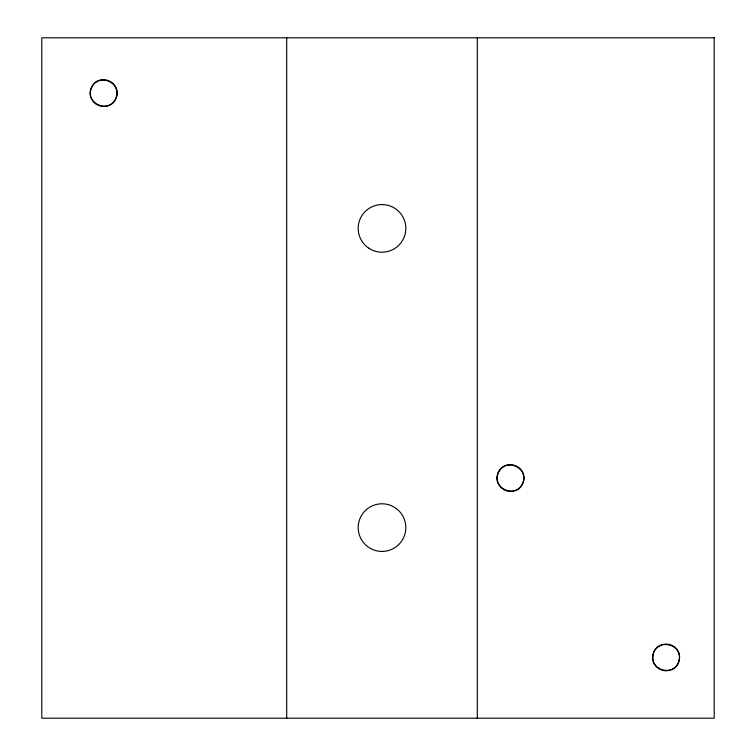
<?xml version="1.0" encoding="UTF-8"?>
<svg xmlns="http://www.w3.org/2000/svg" width="756" height="756" viewBox="0 0 756 756"><rect width="100%" height="100%" fill="white"/><g stroke="black" fill="none" stroke-linecap="round" stroke-linejoin="round"><path stroke-width="1.13" d="M477.301 37.8L477.301 718.2M286.704 37.8L286.704 718.2M653.042 654.838C649.064 671.526 676.497 676.979 679.209 660.045C683.188 643.365 655.745 637.903 653.042 654.838M91.325 87.979C84.171 103.572 110.017 114.279 115.98 98.195C123.133 82.612 97.288 71.905 91.325 87.979M498.166 472.944C491.003 488.527 516.858 499.234 522.812 483.16C529.975 467.567 504.12 456.86 498.166 472.944M714.193 37.8L41.807 37.8L41.807 718.2L714.193 718.2L714.193 37.8M96.239 104.186A13.343 13.343 0 0 0 116.963 93.961A13.343 13.343 0 0 0 97.751 81.128A13.343 13.343 0 0 0 96.239 104.186M503.817 489.604A13.343 13.343 0 0 0 523.832 478.047A13.343 13.343 0 0 0 503.817 466.499A13.343 13.343 0 0 0 503.817 489.604M658.712 668.54A13.343 13.343 0 0 0 679.436 658.315A13.343 13.343 0 0 0 660.224 645.482A13.343 13.343 0 0 0 658.712 668.54M367.501 546.512A23.823 23.823 0 0 0 405.622 530.721A23.823 23.823 0 0 0 372.888 505.603A23.823 23.823 0 0 0 367.501 546.512M368.767 248.195A23.823 23.823 0 0 0 405.774 229.947A23.823 23.823 0 0 0 371.47 207.021A23.823 23.823 0 0 0 368.767 248.195"/></g></svg>
